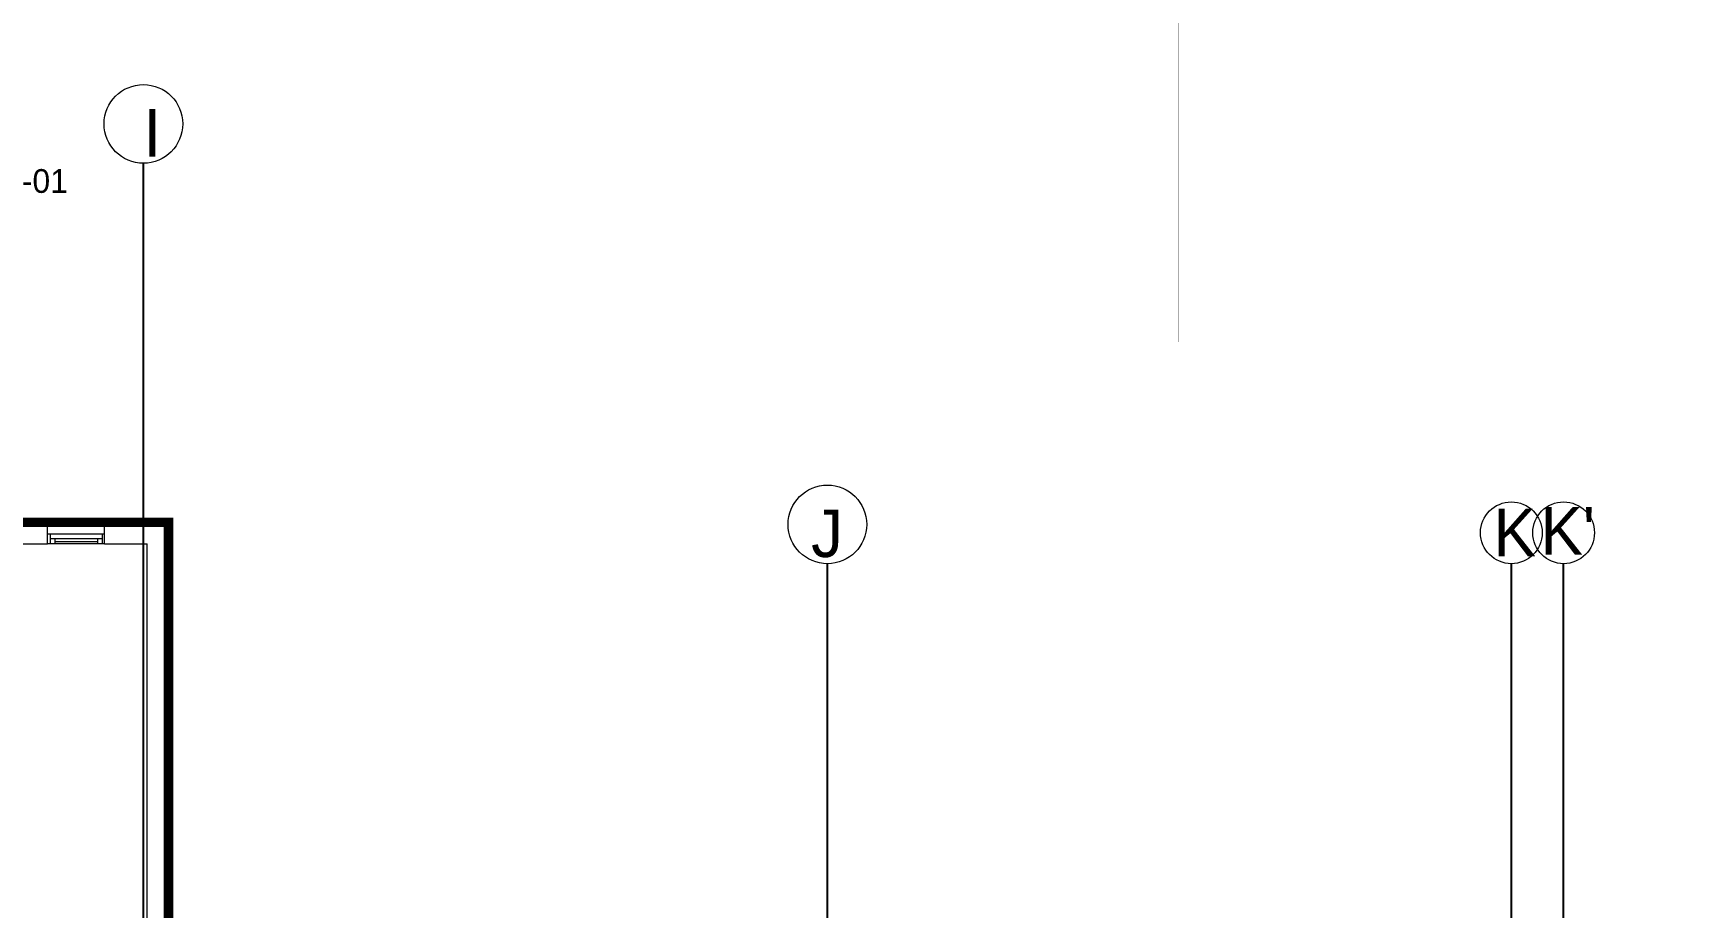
# Model space of a CAD drawing. Header units: metres. Extents: x 75097 to 220695, y -1557923 to -1361206.
# Drawn here: x 143205 to 160756, y -1395383 to -1386181 of the extents above; entities that cross this region are included whole.
import ezdxf
from ezdxf import colors
from ezdxf.entities.mleader import LeaderData, LeaderLine
from ezdxf.math import Vec2, Vec3

# ---------------------------------------------------------------- set-up
doc = ezdxf.new("R2010")
doc.units = ezdxf.units.M
doc.linetypes.add('DASHED2', pattern=[0.375, 0.25, -0.125])
doc.layers.get('0').update_dxf_attribs({"lineweight": 0})
for name, color, linetype, lineweight in [('A-100 - Copy$0$Aluminum', 8, 'Continuous', 0), ('A-100 - Copy$0$AxisBalloons_2', 8, 'Continuous', 0), ('A-100 - Copy$0$Proj', 8, 'Continuous', 0), ('A-100 - Copy$0$TEXT', 8, 'Continuous', 0), ('A-100 - Copy$0$Walls', 8, 'Continuous', 0)]:
    doc.layers.add(name, color=color, linetype=linetype, lineweight=lineweight)
doc.layers.add('A-100 - Copy$0$axes', color=8, linetype='Continuous')
doc.layers.add('E-POWR', color=7, linetype='Continuous', lineweight=9, true_color=0x4e7e3e)
doc.styles.add('A-100 - Copy$0$Standard', font='GOTHIC.TTF')
doc.styles.get("Standard").update_dxf_attribs({"font": 'GOTHIC.TTF'})

# ---------------------------------------------------------------- blocks, each defined once
blk = doc.blocks.new('A-100 - Copy')
at = {"layer": 'A-100 - Copy$0$Aluminum'}
for p, q in [((143955.8, -1391452.7, -2.4), (143355.8, -1391452.7, -2.4)), ((143955.8, -1391552.7, -2.4), (143355.8, -1391552.7, -2.4)), ((143380.8, -1391452.7, -2.4), (143380.8, -1391552.7, -2.4)), ((143930.8, -1391502.7, -2.4), (143380.8, -1391502.7, -2.4)), ((143430.8, -1391502.7, -2.4), (143430.8, -1391552.7, -2.4)), ((143430.8, -1391527.7, -2.4), (143880.8, -1391527.7, -2.4)), ((143880.8, -1391502.7, -2.4), (143880.8, -1391552.7, -2.4)), ((143930.8, -1391452.7, -2.4), (143930.8, -1391552.7, -2.4))]:
    blk.add_line(p, q, dxfattribs=at)
at = {"layer": 'A-100 - Copy$0$axes'}
for p, q in [((144363.7, -1477297.4, 0), (144363.7, -1387547.7, 0)), ((151563.3, -1477297.4, 0), (151563.3, -1391762.7, 0)), ((158763.3, -1477297.4, 0), (158763.3, -1391762.7, 0)), ((159313.3, -1477297.4, 0), (159313.3, -1391762.7, 0))]:
    blk.add_line(p, q, dxfattribs=at)
at = {"layer": 'A-100 - Copy$0$AxisBalloons_2'}
for centre, radius in [((144363.7, -1387133.8, 0), 413.9), ((151563.3, -1391348.8, 0), 413.9), ((158763.3, -1391437.7, 0), 325), ((159313.3, -1391437.7, 0), 325)]:
    blk.add_circle(centre, radius, dxfattribs=at)
at = {"layer": 'A-100 - Copy$0$Proj'}
blk.add_line((143355.8, -1391327.7, 0), (143955.8, -1391327.7, 0), dxfattribs=at)
at = {"layer": 'A-100 - Copy$0$Walls'}
for p, q in [((142805.8, -1391327.7, 0), (143355.8, -1391327.7, 0)), ((143355.8, -1391552.7, 0), (143355.8, -1391327.7, 0)), ((143955.8, -1391552.7, 0), (143955.8, -1391327.7, 0)), ((143955.8, -1391327.7, 0), (144628.7, -1391327.7, 0)), ((144628.7, -1395572.7, 0), (144628.7, -1391327.7, 0)), ((142805.8, -1391552.7, 0), (143355.8, -1391552.7, 0)), ((143955.8, -1391552.7, 0), (144403.7, -1391552.7, 0)), ((144403.7, -1396822.7, 0), (144403.7, -1391552.7, 0))]:
    blk.add_line(p, q, dxfattribs=at)
at = {"layer": 'A-100 - Copy$0$TEXT', "char_height": 500, "attachment_point": 1, "style": 'A-100 - Copy$0$Standard'}
for s, insert in [('I', (144365.5, -1386977.8, 0)), ('J', (151392.4, -1391192.8, 0)), ('K', (158575.3, -1391184.3, 0)), ("K'", (159069.6, -1391166.1, 0))]:
    blk.add_mtext_dynamic_manual_height_columns(s, width=500, gutter_width=1, heights=[0], dxfattribs=dict(at, insert=insert))

msp = doc.modelspace()

# ---------------------------------------------------------------- linework, layer by layer
at = {"layer": 'E-POWR', "color": 240, "linetype": 'DASHED2', "ltscale": 500, "true_color": 0xf10e52, "const_width": 100, "elevation": 2.4}
msp.add_lwpolyline([(115298.3, -1413281.4), (159313.3, -1413281.4), (159393.3, -1448612.7), (173978.3, -1448457.7), (173978.3, -1433902.7), (175258.3, -1433902.7), (175258.3, -1404237.7), (173964.3, -1404237.7), (173978.3, -1396822.7), (166814.4, -1396822.7), (166814.4, -1395572.7), (144628.7, -1395572.7), (144628.7, -1391327.7), (116969, -1391327.7), (116997.3, -1391802.7)], dxfattribs=at)

# ---------------------------------------------------------------- leaders
at = {"layer": 'E-POWR'}
ml = msp.add_multileader_mtext('Standard', dxfattribs=at)
ml.set_content('LIGHTING IN THIS ZONE IS FED FROM LP-02\\PNORMAL POWER IN THIS ZONE IS FED FROM PP-02\\PUPS POWER SOCKET IN THIS ZONE IS FED FROM UPP-01\\PMECHANICAL EQUIPMENT IN THIS ZONE IS FED FROM MCP-02', color=256)
ml.set_leader_properties()
ml.build(insert=Vec2(0, 0))
ml.multileader.update_dxf_attribs({"text_right_attachment_type": 6, "dogleg_length": 200, "arrow_head_size": 200})
ctx = ml.context
ctx.base_point, ctx.char_height, ctx.arrow_head_size, ctx.landing_gap_size, ctx.plane_origin = Vec3(134143.3, -1386904.3, 0), 250, 200, 100, Vec3(133084.3, -1389848.5, 0)
ctx.right_attachment = 6
notes = []
notes.append((ctx, [(0, (1, 1, 0), (133943.3, -1386904.3, 0), (1, 0), 200, [(0, [(133084.3, -1391287.3, 0)], 0, [])])]))
ctx.mtext.insert, ctx.mtext.width, ctx.mtext.flow_direction = Vec3(134243.3, -1386776.2, 0), 9228.761, 5
for ctx, leaders in notes:
    for number, flags, end, landing, length, lines in leaders:
        leader = LeaderData()
        leader.index, (leader.has_last_leader_line, leader.has_dogleg_vector, leader.attachment_direction) = number, flags
        leader.last_leader_point, leader.dogleg_vector, leader.dogleg_length = Vec3(end), Vec3(landing), length
        for number, points, colour, breaks in lines:
            line = LeaderLine()
            line.index, line.vertices, line.color, line.breaks = number, Vec3.list(points), colors.encode_raw_color(colour), breaks
            leader.lines.append(line)
        ctx.leaders.append(leader)

# ---------------------------------------------------------------- next in the draw order: block references
msp.add_blockref('A-100 - Copy', (0, 0))

# ---------------------------------------------------------------- next in the draw order: linework, layer by layer
at = {"layer": 'E-POWR', "const_width": 3, "elevation": -2.4}
msp.add_lwpolyline([(136783, -1391552.7), (136783, -1389429.2), (155262.5, -1389429.2), (155262.5, -1372344.2), (155826.5, -1372077.4)], dxfattribs=at)

doc.saveas('drawing.dxf')
